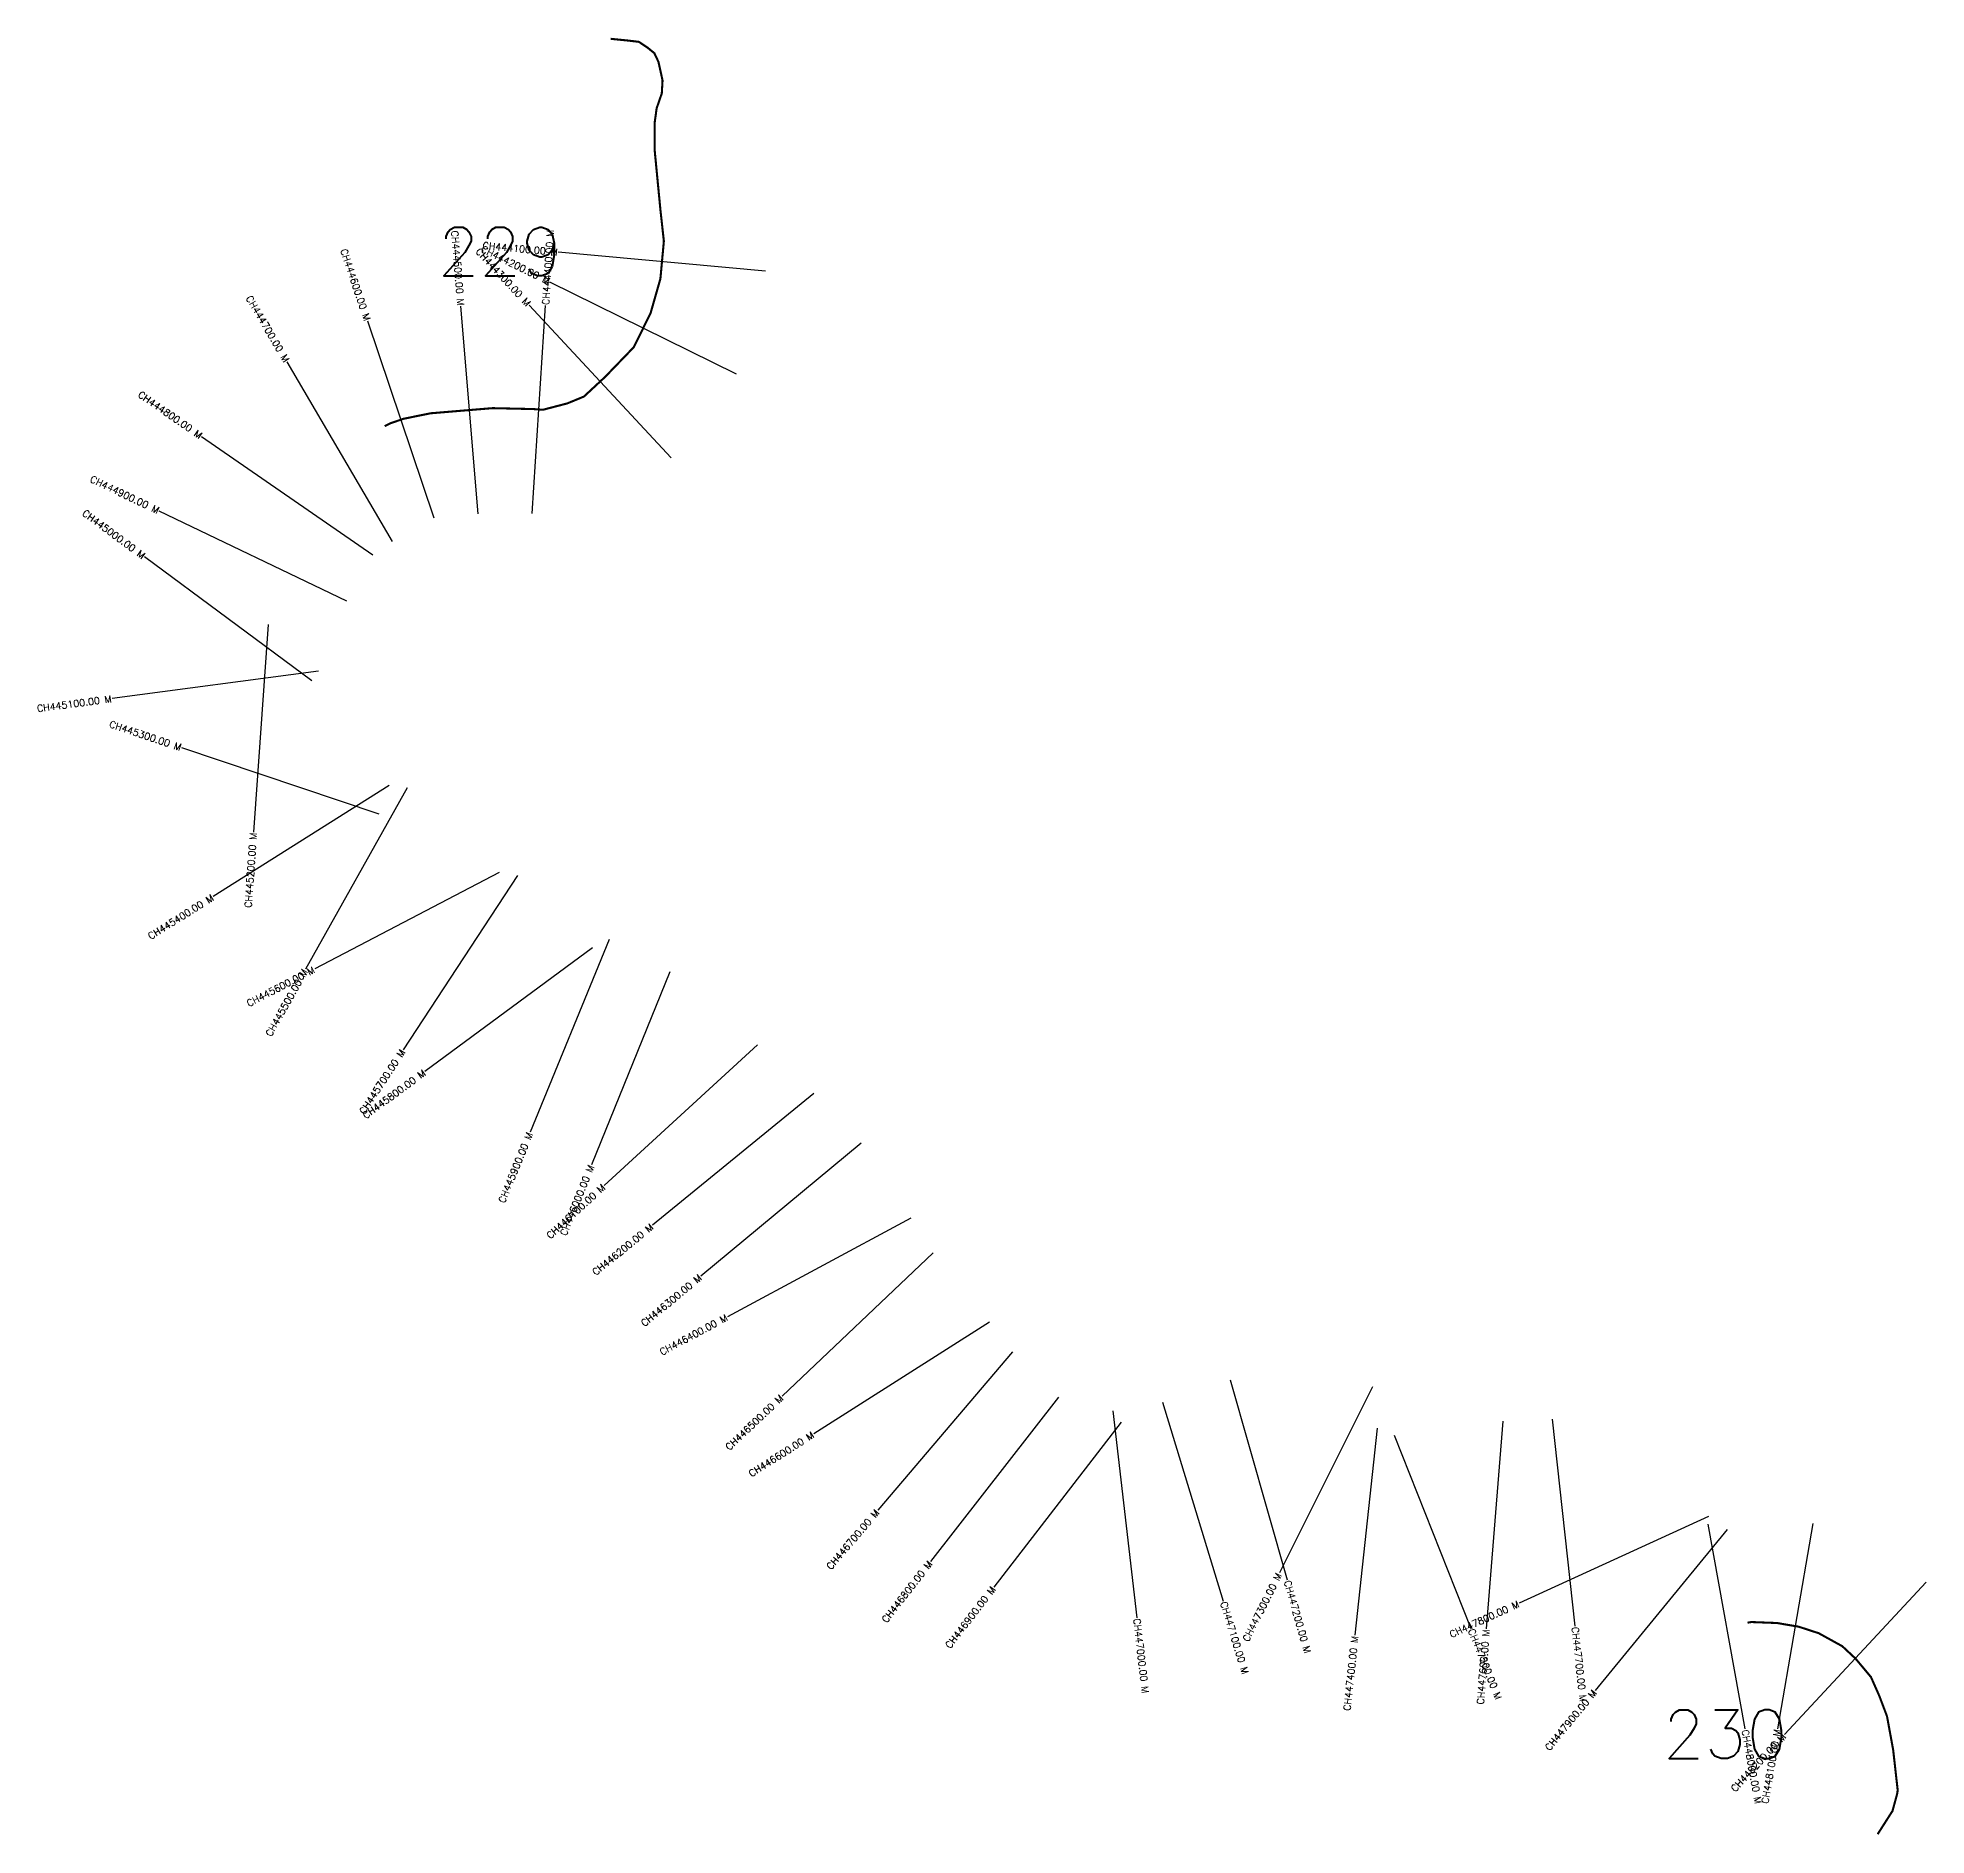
# Model space of a CAD drawing. Header units: metres. Extents: x 310492 to 316833, y 1915244 to 1918169.
# Drawn here: x 310492 to 313213, y 1915244 to 1917835 of the extents above; entities that cross this region are included whole.
import ezdxf
from ezdxf.enums import TextEntityAlignment as Align

# ---------------------------------------------------------------- set-up
doc = ezdxf.new("R2010")
doc.units = ezdxf.units.M
for name, color, linetype in [('CS', 134, 'Continuous'), ('CSMark', 6, 'Continuous'), ('NATURALLY PROTECTED', 3, 'Continuous')]:
    doc.layers.add(name, color=color, linetype=linetype)
doc.styles.get("Standard").update_dxf_attribs({"font": 'simplex.shx'})

msp = doc.modelspace()

# ---------------------------------------------------------------- linework, layer by layer
at = {"layer": 'CS'}
for p, q in [((311540.9, 1917498.5), (311242.2, 1917525.8)), ((311499.1, 1917350.3), (311230.1, 1917483)), ((311063.5, 1917142.5), (310967.6, 1917426.8)), ((311126.8, 1917149), (311101.9, 1917448)), ((311404.6, 1917229.8), (311200.4, 1917449.5)), ((311204.5, 1917149.6), (311223.8, 1917449)), ((311003.1, 1917109), (310851.3, 1917367.8)), ((310974.8, 1917089.3), (310728.2, 1917260.1)), ((310937.7, 1917022.9), (310667.2, 1917152.6)), ((310886.9, 1916908), (310645.9, 1917086.7)), ((310824.2, 1916989.6), (310802.8, 1916690.3)), ((310896.8, 1916922.2), (310599.5, 1916882.6)), ((310983.9, 1916716), (310699.5, 1916811.6)), ((310998.7, 1916757.2), (310744.8, 1916597.3)), ((311024.5, 1916754.2), (310877.8, 1916492.5)), ((311157.2, 1916631.9), (310891.2, 1916493.1)), ((311183.2, 1916627.5), (311018.7, 1916376.6)), ((311315.4, 1916535.3), (311201.7, 1916257.7)), ((311291.5, 1916523.2), (311050, 1916345.2)), ((311403.1, 1916488.7), (311290.2, 1916210.8)), ((311529.1, 1916383.7), (311308.1, 1916180.8)), ((311610.2, 1916313.3), (311377.9, 1916123.5)), ((311678.5, 1916241.9), (311447.6, 1916050.4)), ((311750, 1916133.8), (311485.8, 1915991.8)), ((311782.4, 1916083.7), (311564.7, 1915877.2)), ((311863.6, 1915983.8), (311610.2, 1915823.1)), ((311896.9, 1915941.1), (311702.5, 1915712.7)), ((312210.5, 1915901), (312292.3, 1915612.3)), ((311963, 1915875.6), (311778.6, 1915638.9)), ((312415.4, 1915890.9), (312281.3, 1915622.5)), ((312041.1, 1915855.9), (312075.7, 1915557.9)), ((312112.8, 1915868.7), (312200.4, 1915581.7)), ((312053.3, 1915839.6), (311869.8, 1915602.2)), ((312422.3, 1915831), (312390.2, 1915532.7)), ((312446.4, 1915821.1), (312557.1, 1915542.3)), ((312603, 1915841), (312579.4, 1915542)), ((312674.5, 1915843.9), (312707.2, 1915545.7)), ((312899.5, 1915703.7), (312626.8, 1915578.8)), ((312926.4, 1915685), (312736.2, 1915453)), ((312898.8, 1915692.8), (312952.1, 1915397.6)), ((313049.8, 1915693.7), (312999.1, 1915398)), ((313213.3, 1915609.2), (313009.1, 1915389.5))]:
    msp.add_line(p, q, dxfattribs=at)
at = {"layer": 'NATURALLY PROTECTED', "const_width": 3, "flags": 128}
for points in [[(311317.7, 1917833.5), (311343.6, 1917830.9), (311358.4, 1917829.1), (311371, 1917820.6), (311380.6, 1917812.8), (311386.5, 1917800.3), (311392.4, 1917773.6), (311391.3, 1917754.8), (311383.9, 1917733.4), (311380.9, 1917711.6), (311381, 1917673.4), (311389.4, 1917586.3), (311394.3, 1917541.9), (311389.3, 1917487.7), (311375.1, 1917438), (311350.9, 1917389), (311309.7, 1917346.3), (311279.1, 1917317.9), (311255, 1917308), (311220.1, 1917298.9), (311205.7, 1917299.9), (311147.4, 1917301.2), (311058.1, 1917293.8), (311019.3, 1917285.9), (311000.1, 1917279.4), (310992, 1917275.2)], [(312955.8, 1915550.7), (312961.2, 1915551.7), (312998.3, 1915550.3), (313029.5, 1915545), (313058.4, 1915535.6), (313092.3, 1915516.9), (313111.4, 1915499.1), (313133.7, 1915472.4), (313145.7, 1915445.3), (313156.8, 1915415.9), (313165.7, 1915367.4), (313172.2, 1915309.3), (313171.4, 1915304), (313164.7, 1915279.4), (313143.3, 1915245.9)]]:
    msp.add_lwpolyline(points, dxfattribs=at)

# ---------------------------------------------------------------- texts
at = {"char_height": 70, "attachment_point": 1}
for s, width, heights, insert in [('229', 95.172, [0], (311068.4, 1917562.1)), ('230', 286.963, [114.1], (312833.8, 1915425.2))]:
    msp.add_mtext_dynamic_manual_height_columns(s, width=width, gutter_width=1, heights=heights, dxfattribs=dict(at, insert=insert))
at = {"layer": 'CSMark'}
for s, rotation, p in [('CH444500.00 M', 274.7544, (311101.8, 1917449)), ('CH444200.00 M', 333.7542, (311229.2, 1917483.5)), ('CH444100.00 M', 354.7819, (311241.2, 1917525.9)), ('CH444600.00 M', 288.6314, (310967.3, 1917427.7)), ('CH444300.00 M', 312.9126, (311199.7, 1917450.3)), ('CH444700.00 M', 300.3964, (310850.8, 1917368.7)), ('CH444800.00 M', 325.3037, (310727.4, 1917260.7)), ('CH444900.00 M', 334.3794, (310666.3, 1917153.1)), ('CH445000.00 M', 323.4399, (310645.1, 1917087.2)), ('CH445100.00 M', 7.5995, (310598.5, 1916882.4)), ('CH445300.00 M', 341.4279, (310698.6, 1916811.9)), ('CH445200.00 M', 85.9173, (310802.8, 1916689.3)), ('CH445400.00 M', 32.2126, (310744, 1916596.8)), ('CH445600.00 M', 27.5566, (310890.3, 1916492.6)), ('CH445500.00 M', 60.723, (310877.3, 1916491.6)), ('CH445700.00 M', 56.7609, (311018.2, 1916375.8)), ('CH445800.00 M', 36.4008, (311049.2, 1916344.6)), ('CH445900.00 M', 67.7167, (311201.3, 1916256.8)), ('CH446000.00 M', 67.8939, (311289.8, 1916209.8)), ('CH446100.00 M', 42.5588, (311307.4, 1916180.1)), ('CH446200.00 M', 39.2436, (311377.1, 1916122.9)), ('CH446300.00 M', 39.6608, (311446.8, 1916049.8)), ('CH446400.00 M', 28.248, (311484.9, 1915991.4)), ('CH446500.00 M', 43.4806, (311564, 1915876.5)), ('CH446600.00 M', 32.3875, (311609.4, 1915822.6)), ('CH446700.00 M', 49.598, (311701.8, 1915711.9)), ('CH446800.00 M', 52.0727, (311778, 1915638.1)), ('CH446900.00 M', 52.302, (311869.2, 1915601.4)), ('CH447300.00 M', 63.4492, (312280.8, 1915621.6)), ('CH447800.00 M', 24.6132, (312625.9, 1915578.4)), ('CH447400.00 M', 83.8706, (312390.1, 1915531.7)), ('CH447600.00 M', 85.4772, (312579.3, 1915541)), ('CH447900.00 M', 50.6546, (312735.6, 1915452.3)), ('CH448200.00 M', 47.0873, (313008.4, 1915388.8)), ('CH448100.00 M', 80.2782, (312999, 1915397))]:
    msp.add_text(s, height=10, rotation=rotation, dxfattribs=at).set_placement(p, align=Align.MIDDLE_RIGHT)
for s, rotation, p in [('CH444400.00 M', 86.3107, (311223.9, 1917450)), ('CH447200.00 M', 285.8288, (312292.6, 1915611.4)), ('CH447100.00 M', 286.9706, (312200.7, 1915580.8)), ('CH447000.00 M', 276.6225, (312075.8, 1915556.9)), ('CH447500.00 M', 291.6545, (312557.5, 1915541.4)), ('CH447700.00 M', 276.2682, (312707.3, 1915544.7)), ('CH448000.00 M', 280.2417, (312952.3, 1915396.6))]:
    msp.add_text(s, height=10, rotation=rotation, dxfattribs=at).set_placement(p, align=Align.MIDDLE_LEFT)

doc.saveas('drawing.dxf')
